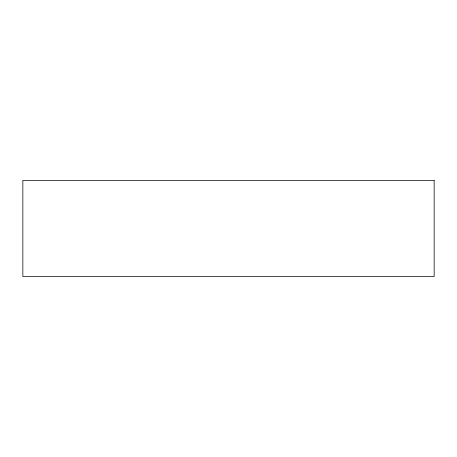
<?xml version="1.0" encoding="UTF-8"?>
<svg xmlns="http://www.w3.org/2000/svg" width="457" height="457" viewBox="0 0 457 457"><rect width="100%" height="100%" fill="white"/><g stroke="black" fill="none" stroke-linecap="round" stroke-linejoin="round"><path stroke-width="0.69" d="M434.15 180.395L22.85 180.395L22.85 276.605L434.15 276.605L434.15 180.395"/></g></svg>
